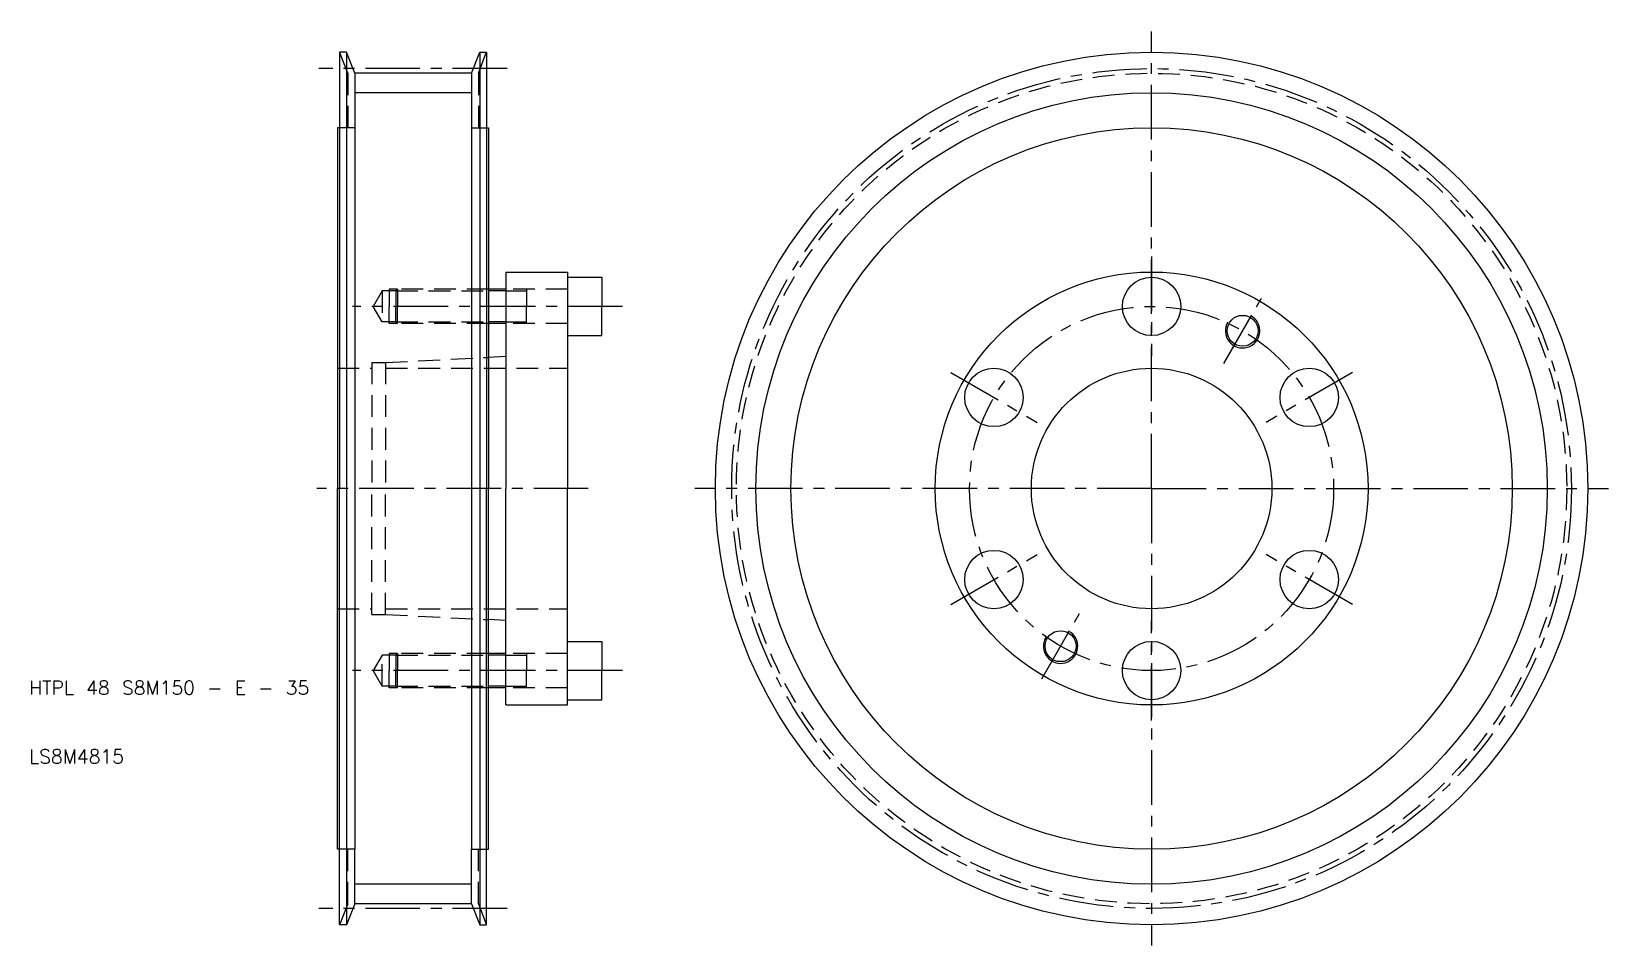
# Model space of a CAD drawing. Extents: x 3 to 232, y -16 to 116.
import ezdxf

# ---------------------------------------------------------------- set-up
doc = ezdxf.new("R2010")
doc.units = 0
doc.header["$LTSCALE"] = 0.25
doc.linetypes.add('CENTER', pattern=[50.8, 31.75, -6.35, 6.35, -6.35])
doc.linetypes.add('DASHED', pattern=[19.05, 12.7, -6.35])
doc.layers.get('0').update_dxf_attribs({"linetype": 'CONTINUOUS'})
doc.layers.add('CENTER', color=1, linetype='CENTER')
doc.styles.get("Standard").update_dxf_attribs({"font": 'txt.shx'})

msp = doc.modelspace()

# ---------------------------------------------------------------- linework, layer by layer
for p, q in [((47.8, 113.5), (47.8, 102.5)), ((48.8, 113.5), (47.8, 113.5)), ((48.8, 113.5), (48.8, -13.5)), ((50, 110.43), (48.8, 113.5)), ((67, 110.43), (68.2, 113.5)), ((68.2, 113.5), (68.2, -13.5)), ((68.2, 113.5), (69.2, 113.5)), ((69.2, 113.5), (69.2, 102.5)), ((67, 110.43), (50, 110.43)), ((50, 110.43), (50, 102.5)), ((67, 110.43), (67, 102.5)), ((47.5, 102.5), (47.5, 50)), ((47.8, 102.5), (47.5, 102.5)), ((47.8, 102.5), (47.8, 50)), ((50, 102.5), (50, -2.5)), ((67, 102.5), (67, -2.5)), ((69.2, 102.5), (69.2, 50)), ((69.2, 102.5), (69.5, 102.5)), ((69.5, 102.5), (69.5, 79)), ((72, 81.5), (81, 81.5)), ((72, 81.5), (72, 79)), ((81, 81.5), (81, 80.75)), ((81, 80.75), (81, 72.25)), ((81, 80.75), (86, 80.75)), ((86, 80.75), (86, 76.5)), ((72, 79), (69.5, 79)), ((69.5, 79), (69.5, 74)), ((72, 79), (72, 74)), ((86, 72.25), (86, 76.5)), ((72, 74), (69.5, 74)), ((69.5, 74), (69.5, 69.078571)), ((72, 74), (72, 69.2)), ((81, 72.25), (81, 50)), ((81, 72.25), (86, 72.25)), ((72, 69.2), (69.5, 69.078571)), ((69.5, 69.078571), (69.5, 50)), ((72, 69.2), (72, 50)), ((47.5, -2.5), (47.5, 50)), ((47.8, -2.5), (47.8, 50)), ((69.2, -2.5), (69.2, 50)), ((69.5, 30.921429), (69.5, 50)), ((72, 30.8), (72, 50)), ((81, 27.75), (81, 50)), ((69.5, 26), (69.5, 30.921429)), ((72, 30.8), (69.5, 30.921429)), ((72, 26), (72, 30.8)), ((81, 19.25), (81, 27.75)), ((81, 27.75), (86, 27.75)), ((86, 27.75), (86, 23.5)), ((72, 26), (69.5, 26)), ((69.5, 21), (69.5, 26)), ((72, 21), (72, 26)), ((86, 19.25), (86, 23.5)), ((69.5, -2.5), (69.5, 21)), ((72, 21), (69.5, 21)), ((72, 18.5), (72, 21)), ((72, 18.5), (81, 18.5)), ((81, 19.25), (86, 19.25)), ((81, 18.5), (81, 19.25)), ((47.8, -2.5), (47.5, -2.5)), ((47.8, -13.5), (47.8, -2.5)), ((50, -10.43), (50, -2.5)), ((67, -10.43), (67, -2.5)), ((69.2, -13.5), (69.2, -2.5)), ((69.2, -2.5), (69.5, -2.5)), ((50, -10.43), (48.8, -13.5)), ((67, -10.43), (50, -10.43)), ((67, -10.43), (68.2, -13.5)), ((48.8, -13.5), (47.8, -13.5)), ((68.2, -13.5), (69.2, -13.5))]:
    msp.add_line(p, q)
at = {"color": 3, "linetype": 'DASHED'}
for p, q in [((49, 110.43), (47.8, 113.5)), ((68, 110.43), (69.2, 113.5)), ((49, 110.43), (49, 102.5)), ((68, 110.43), (68, 102.5)), ((50, 102.5), (47.8, 102.5)), ((67, 102.5), (69.2, 102.5)), ((54, 78.75), (52.700962, 76.5)), ((56, 78.75), (54, 78.75)), ((54, 78.75), (54, 74.25)), ((56.25, 79), (55, 79)), ((55, 79), (55, 76.5)), ((56.25, 79), (56, 78.75)), ((56, 78.75), (69.5, 78.75)), ((56, 78.75), (56, 76.5)), ((69.5, 79), (56.25, 79)), ((56.25, 79), (56.25, 76.5)), ((81, 79), (72, 79)), ((72, 78.75), (75, 78.75)), ((75, 79), (75, 76.5)), ((54, 74.25), (52.700962, 76.5)), ((55, 74), (55, 76.5)), ((56, 74.25), (56, 76.5)), ((56.25, 74), (56.25, 76.5)), ((75, 74), (75, 76.5)), ((56, 74.25), (54, 74.25)), ((56.25, 74), (55, 74)), ((56, 74.25), (69.5, 74.25)), ((56.25, 74), (56, 74.25)), ((69.5, 74), (56.25, 74)), ((72, 74.25), (75, 74.25)), ((81, 74), (72, 74)), ((54.5, 68.35), (69.5, 69.078571)), ((47.5, 67.5), (52.5, 67.5)), ((52.5, 68.35), (52.5, 50)), ((52.5, 68.35), (54.5, 68.35)), ((54.5, 68.35), (54.5, 50)), ((54.5, 67.5), (81, 67.5)), ((52.5, 31.65), (52.5, 50)), ((54.5, 31.65), (54.5, 50)), ((47.5, 32.5), (52.5, 32.5)), ((54.5, 32.5), (81, 32.5)), ((52.5, 31.65), (54.5, 31.65)), ((54.5, 31.65), (69.5, 30.921429)), ((54, 25.75), (52.700962, 23.5)), ((56, 25.75), (54, 25.75)), ((54, 21.25), (54, 25.75)), ((55, 26), (55, 23.5)), ((56.25, 26), (55, 26)), ((56.25, 26), (56, 25.75)), ((56, 25.75), (69.5, 25.75)), ((56, 25.75), (56, 23.5)), ((69.5, 26), (56.25, 26)), ((56.25, 26), (56.25, 23.5)), ((81, 26), (72, 26)), ((72, 25.75), (75, 25.75)), ((75, 26), (75, 23.5)), ((54, 21.25), (52.700962, 23.5)), ((55, 21), (55, 23.5)), ((56, 21.25), (56, 23.5)), ((56.25, 21), (56.25, 23.5)), ((75, 21), (75, 23.5)), ((56, 21.25), (54, 21.25)), ((56.25, 21), (55, 21)), ((56, 21.25), (69.5, 21.25)), ((56.25, 21), (56, 21.25)), ((69.5, 21), (56.25, 21)), ((72, 21.25), (75, 21.25)), ((81, 21), (72, 21)), ((50, -2.5), (47.8, -2.5)), ((49, -10.43), (49, -2.5)), ((67, -2.5), (69.2, -2.5)), ((68, -10.43), (68, -2.5)), ((49, -10.43), (47.8, -13.5)), ((68, -10.43), (69.2, -13.5))]:
    msp.add_line(p, q, dxfattribs=at)
at = {"color": 3}
for p, q in [((67, 107.6), (50, 107.6)), ((72, 78.75), (69.5, 78.75)), ((72, 74.25), (69.5, 74.25)), ((72, 25.75), (69.5, 25.75)), ((72, 21.25), (69.5, 21.25)), ((67, -7.6), (50, -7.6))]:
    msp.add_line(p, q, dxfattribs=at)
for centre, radius in [((166, 50), 63.5), ((166, 50), 52.5), ((166, 50), 31.5), ((166, 50), 31.5), ((166, 76.5), 4.25), ((179.25, 72.949673), 2.25), ((143.050327, 63.25), 4.25), ((166, 50), 17.5), ((188.949673, 63.25), 4.25), ((143.050327, 36.75), 4.25), ((188.949673, 36.75), 4.25), ((152.75, 27.050327), 2.25), ((166, 23.5), 4.25)]:
    msp.add_circle(centre, radius)
at = {"color": 3, "linetype": 'DASHED'}
msp.add_circle((166, 50), 60.43, dxfattribs=at)
at = {"color": 3}
msp.add_circle((166, 50), 57.6, dxfattribs=at)
for centre in [(179.25, 72.949673), (152.75, 27.050327)]:
    msp.add_arc(centre, 2.5, 150, 62, dxfattribs=at)
at = {"layer": 'CENTER', "color": 1, "linetype": 'CENTER'}
for p, q in [((166, 50), (166, 116.5)), ((72.2, 111.115), (44.8, 111.115)), ((166, 83.75), (166, 69.25)), ((89, 76.5), (49.700962, 76.5)), ((176.5, 68.186533), (182, 77.712813)), ((136.771643, 66.875), (149.329011, 59.625)), ((195.228357, 66.875), (182.670989, 59.625)), ((84, 50), (44.5, 50)), ((166, 50), (99.5, 50)), ((166, 50), (232.5, 50)), ((166, 50), (166, -16.5)), ((136.771643, 33.125), (149.329011, 40.375)), ((195.228357, 33.125), (182.670989, 40.375)), ((150, 22.287187), (155.5, 31.813467)), ((166, 16.25), (166, 30.75)), ((89, 23.5), (49.700962, 23.5)), ((72.2, -11.115), (44.8, -11.115))]:
    msp.add_line(p, q, dxfattribs=at)
for radius in [61.115, 26.5]:
    msp.add_circle((166, 50), radius, dxfattribs=at)

# ---------------------------------------------------------------- texts
for s, p in [('HTPL 48 S8M150 - E - 35', (2.621381, 20)), ('LS8M4815', (2.621381, 10))]:
    msp.add_text(s, height=2).set_placement(p)

doc.saveas('drawing.dxf')
